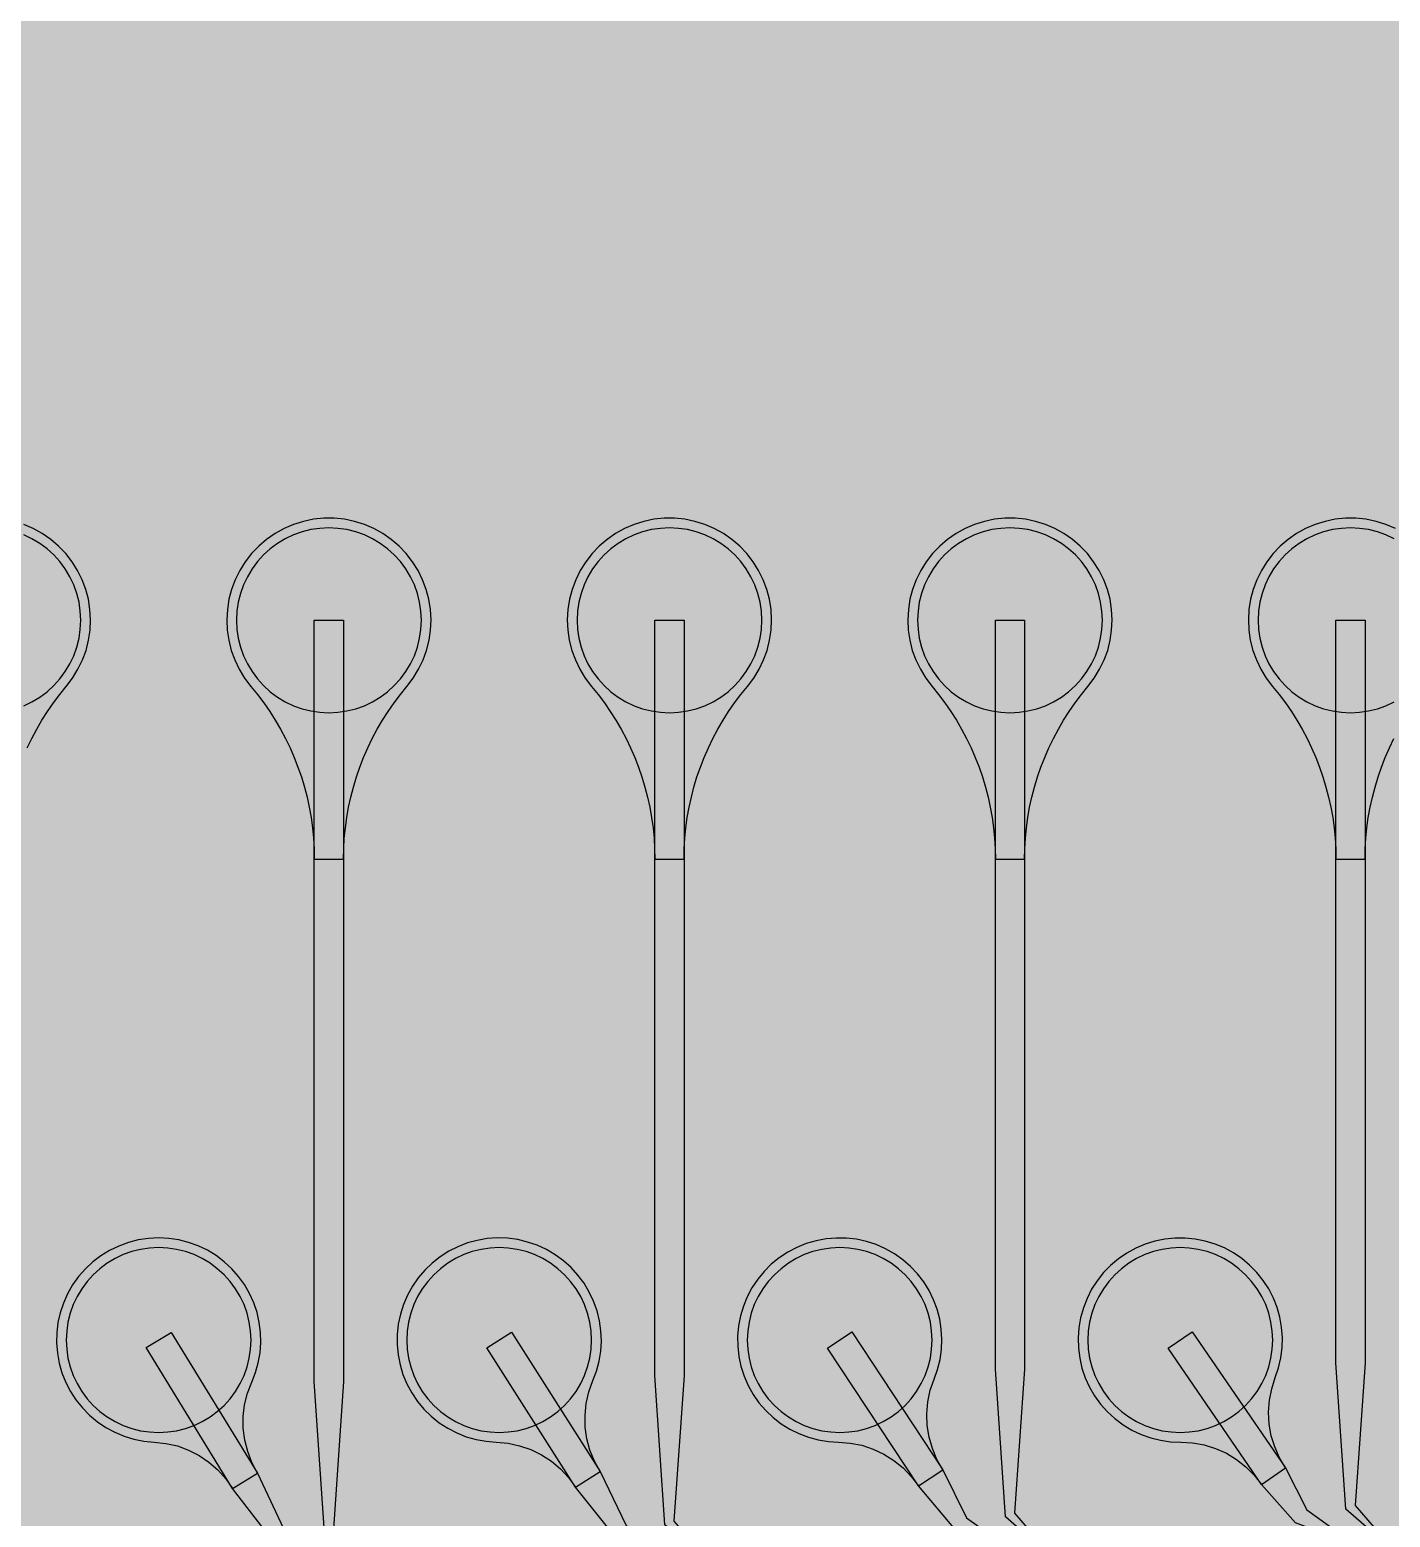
# Model space of a CAD drawing. Header units: metres. Extents: x -7231 to 10969, y -37556 to 1873.
# Drawn here: x 4474 to 5872, y -25853 to -24324 of the extents above; entities that cross this region are included whole.
import ezdxf

# ---------------------------------------------------------------- set-up
doc = ezdxf.new("R2010")
doc.units = ezdxf.units.M
for name, color, linetype in [('Metal1', 4, 'CONTINUOUS'), ('Metal2', 3, 'CONTINUOUS'), ('Polyimide', 7, 'CONTINUOUS'), ('Polyimide_Negative', 5, 'CONTINUOUS')]:
    doc.layers.add(name, color=color, linetype=linetype)

msp = doc.modelspace()

# ---------------------------------------------------------------- hatches: boundary and pattern name
at = {"layer": 'Polyimide'}
msp.add_hatch(color=7, dxfattribs=at).paths.add_polyline_path([(4065.7, -468), (4066.7, -502), (4068.5, -536), (4071.4, -570), (4075.5, -604), (4081, -638), (4088, -672), (4096.5, -706), (4106.6, -740), (4118.3, -774), (4131.6, -808), (4146.5, -842), (4162.9, -876), (4180.7, -910), (4199.8, -944), (4220.2, -978), (4241.7, -1012), (4264.2, -1046), (4287.5, -1080), (4311.5, -1114), (4336, -1148), (4360.9, -1182), (4385.9, -1216), (4410.9, -1250), (4435.7, -1284), (4460.2, -1318), (4484.2, -1352), (4507.5, -1385.9), (4530, -1419.9), (4551.5, -1453.9), (4571.9, -1487.9), (4591.1, -1521.9), (4608.9, -1555.9), (4625.3, -1589.9), (4640.1, -1623.9), (4653.4, -1657.9), (4665.1, -1691.9), (4675.2, -1725.9), (4683.7, -1759.9), (4690.7, -1793.9), (4696.2, -1827.9), (4700.3, -1861.9), (4703.2, -1895.9), (4705.1, -1929.9), (4706.1, -1963.9), (4706.4, -1997.9), (4706.5, -2031.9), (4706.5, -4793), (4710, -4838.4), (4720.2, -4882.7), (4737.1, -4925), (4760.1, -4964.2), (4788.9, -4999.5), (4822.6, -5030), (4860.5, -5055.1), (4901.8, -5074.2), (4901.8, -5074.2), (4970.7, -5105.2), (5034.7, -5145.3), (5092.8, -5193.5), (5143.8, -5249.2), (5186.9, -5311.2), (5221.2, -5378.4), (5246.2, -5449.7), (5261.4, -5523.7), (5266.5, -5599), (5261.4, -5674.3), (5246.2, -5748.3), (5221.2, -5819.6), (5186.9, -5886.8), (5143.8, -5948.8), (5092.8, -6004.5), (5034.7, -6052.7), (4970.7, -6092.8), (4901.8, -6123.8), (4860.5, -6142.9), (4822.6, -6168), (4788.9, -6198.5), (4760.1, -6233.8), (4737.1, -6273), (4720.2, -6315.3), (4710, -6359.6), (4706.5, -6405), (4706.5, -9221.5), (4710, -9266.9), (4720.2, -9311.2), (4737.1, -9353.5), (4760.1, -9392.7), (4788.9, -9428), (4822.6, -9458.5), (4860.5, -9483.6), (4901.8, -9502.7), (4970.7, -9533.7), (5034.7, -9573.8), (5092.8, -9622), (5143.8, -9677.7), (5186.9, -9739.7), (5221.2, -9806.9), (5246.2, -9878.2), (5261.4, -9952.2), (5266.5, -10027.5), (5261.4, -10102.8), (5246.2, -10176.8), (5221.2, -10248.1), (5186.9, -10315.3), (5143.8, -10377.3), (5092.8, -10433), (5034.7, -10481.2), (4970.7, -10521.3), (4901.8, -10552.3), (4860.5, -10571.4), (4822.6, -10596.5), (4788.9, -10627), (4760.1, -10662.3), (4737.1, -10701.5), (4720.2, -10743.8), (4710, -10788.1), (4706.5, -10833.5), (4706.5, -13650), (4710, -13695.4), (4720.2, -13739.7), (4737.1, -13782), (4760.1, -13821.2), (4788.9, -13856.5), (4822.6, -13887), (4860.5, -13912.1), (4901.8, -13931.2), (4970.7, -13962.2), (5034.7, -14002.2), (5092.8, -14050.5), (5143.8, -14106.2), (5186.9, -14168.2), (5221.2, -14235.4), (5246.2, -14306.7), (5261.4, -14380.7), (5266.5, -14456), (5261.4, -14531.3), (5246.2, -14605.3), (5221.2, -14676.5), (5186.9, -14743.8), (5143.8, -14805.8), (5092.8, -14861.5), (5034.7, -14909.7), (4970.7, -14949.8), (4901.8, -14980.8), (4860.5, -14999.9), (4822.6, -15025), (4788.9, -15055.5), (4760.1, -15090.8), (4737.1, -15130), (4720.2, -15172.3), (4710, -15216.6), (4706.5, -15262), (4706.5, -15456), (4720.9, -15750), (4764.1, -16041.3), (4835.7, -16326.8), (4934.9, -16604), (5060.7, -16870.2), (5212.1, -17122.7), (5387.5, -17359.2), (5585.2, -17577.3), (5803.3, -17775), (6039.8, -17950.4), (6292.3, -18101.8), (6558.4, -18227.6), (6835.6, -18326.8), (7121.2, -18398.3), (7412.4, -18441.5), (7706.5, -18456), (9969, -18456), (10047.4, -18459.8), (10125.1, -18471.4), (10201.2, -18490.4), (10275.2, -18516.9), (10346.1, -18550.5), (10413.5, -18590.8), (10476.5, -18637.6), (10534.7, -18690.3), (10587.4, -18748.5), (10634.2, -18811.5), (10674.5, -18878.9), (10708.1, -18949.8), (10734.6, -19023.8), (10753.6, -19099.9), (10765.2, -19177.6), (10769, -19256), (10769, -20895.8), (10730.2, -20951.4), (10694.6, -21009.1), (10662.2, -21068.6), (10633.2, -21129.9), (10607.6, -21192.7), (10585.5, -21256.7), (10566.9, -21322), (10552, -21388.1), (10540.8, -21455), (10533.4, -21522.3), (10529.6, -21590), (10529.6, -21657.8), (10533.4, -21725.5), (10540.8, -21792.9), (10552, -21859.7), (10566.9, -21925.9), (10585.5, -21991.1), (10607.6, -22055.2), (10633.2, -22117.9), (10662.2, -22179.2), (10694.6, -22238.7), (10730.2, -22296.4), (10769, -22352), (10769, -32454.2), (10728.7, -32510.5), (10691.7, -32568.9), (10658, -32629.3), (10627.8, -32691.6), (10601.2, -32755.4), (10578.2, -32820.7), (10558.9, -32887.1), (10543.4, -32954.5), (10531.8, -33022.7), (10524, -33091.4), (10520.1, -33160.5), (10520.1, -33229.7), (10524, -33298.8), (10531.8, -33367.5), (10543.4, -33435.7), (10558.9, -33503.1), (10578.2, -33569.5), (10601.2, -33634.8), (10627.8, -33698.6), (10658, -33760.8), (10691.7, -33821.3), (10728.7, -33879.7), (10769, -33936), (10769, -36556), (10765.2, -36634.4), (10753.6, -36712.1), (10734.6, -36788.2), (10708.1, -36862.1), (10674.5, -36933.1), (10634.2, -37000.5), (10587.4, -37063.5), (10534.7, -37121.7), (10476.5, -37174.4), (10413.5, -37221.2), (10346.1, -37261.5), (10275.2, -37295.1), (10201.2, -37321.6), (10125.1, -37340.6), (10047.4, -37352.1), (9969, -37356), (-6231, -37356), (-6309.4, -37352.1), (-6387.1, -37340.6), (-6463.2, -37321.6), (-6537.2, -37295.1), (-6608.1, -37261.5), (-6675.5, -37221.2), (-6738.5, -37174.4), (-6796.7, -37121.7), (-6849.4, -37063.5), (-6896.2, -37000.5), (-6936.5, -36933.1), (-6970.1, -36862.1), (-6996.6, -36788.2), (-7015.6, -36712.1), (-7027.2, -36634.4), (-7031, -36556), (-7031, -33936), (-6990.7, -33879.8), (-6953.7, -33821.3), (-6920, -33760.9), (-6889.8, -33698.6), (-6863.2, -33634.8), (-6840.2, -33569.5), (-6820.9, -33503.1), (-6805.4, -33435.7), (-6793.7, -33367.5), (-6785.9, -33298.8), (-6782, -33229.7), (-6782, -33160.5), (-6785.9, -33091.4), (-6793.7, -33022.7), (-6805.4, -32954.5), (-6820.9, -32887.1), (-6840.2, -32820.6), (-6863.2, -32755.4), (-6889.8, -32691.5), (-6920, -32629.3), (-6953.7, -32568.9), (-6990.7, -32510.4), (-7031, -32454.2), (-7031, -22364.8), (-6990.7, -22308.6), (-6953.7, -22250.1), (-6920, -22189.7), (-6889.8, -22127.5), (-6863.2, -22063.6), (-6840.2, -21998.4), (-6820.9, -21931.9), (-6805.4, -21864.5), (-6793.7, -21796.3), (-6785.9, -21727.6), (-6782, -21658.5), (-6782, -21589.3), (-6785.9, -21520.3), (-6793.7, -21451.5), (-6805.4, -21383.3), (-6820.9, -21315.9), (-6840.2, -21249.5), (-6863.2, -21184.2), (-6889.8, -21120.4), (-6920, -21058.1), (-6953.7, -20997.7), (-6990.7, -20939.3), (-7031, -20883), (-7031, -19256), (-7027.2, -19177.6), (-7015.6, -19099.9), (-6996.6, -19023.8), (-6970.1, -18949.8), (-6936.5, -18878.9), (-6896.2, -18811.5), (-6849.4, -18748.5), (-6796.7, -18690.3), (-6738.5, -18637.6), (-6675.5, -18590.8), (-6608.1, -18550.5), (-6537.2, -18516.9), (-6463.2, -18490.4), (-6387.1, -18471.4), (-6309.4, -18459.8), (-6231, -18456), (-3968.5, -18456), (-3674.4, -18441.5), (-3383.2, -18398.3), (-3097.6, -18326.8), (-2820.4, -18227.6), (-2554.3, -18101.8), (-2301.8, -17950.4), (-2065.3, -17775), (-1847.2, -17577.3), (-1649.5, -17359.2), (-1474.1, -17122.7), (-1322.7, -16870.2), (-1196.9, -16604), (-1097.7, -16326.8), (-1026.1, -16041.3), (-982.9, -15750), (-968.5, -15456), (-968.5, -15262), (-972, -15216.6), (-982.2, -15172.3), (-999.1, -15130), (-1022.1, -15090.8), (-1050.9, -15055.5), (-1084.6, -15025), (-1122.5, -14999.9), (-1163.8, -14980.8), (-1232.7, -14949.8), (-1296.7, -14909.7), (-1354.8, -14861.5), (-1405.8, -14805.8), (-1448.9, -14743.8), (-1483.2, -14676.5), (-1508.2, -14605.3), (-1523.4, -14531.3), (-1528.5, -14456), (-1523.4, -14380.7), (-1508.2, -14306.7), (-1483.2, -14235.4), (-1448.9, -14168.2), (-1405.8, -14106.2), (-1354.8, -14050.5), (-1296.7, -14002.2), (-1232.7, -13962.2), (-1163.8, -13931.2), (-1122.5, -13912.1), (-1084.6, -13887), (-1050.9, -13856.5), (-1022.1, -13821.2), (-999.1, -13782), (-982.2, -13739.7), (-972, -13695.4), (-968.5, -13650), (-968.5, -12309.6), (-972, -12264.3), (-982.2, -12219.9), (-999.1, -12177.7), (-1022.1, -12138.5), (-1050.9, -12103.2), (-1084.6, -12072.6), (-1122.5, -12047.5), (-1163.8, -12028.5), (-1232.7, -11997.4), (-1296.7, -11957.4), (-1354.8, -11909.1), (-1405.8, -11853.5), (-1448.9, -11791.5), (-1483.2, -11724.2), (-1508.2, -11653), (-1523.4, -11579), (-1528.5, -11503.7), (-1523.4, -11428.3), (-1508.2, -11354.4), (-1483.2, -11283.1), (-1448.9, -11215.9), (-1405.8, -11153.8), (-1354.8, -11098.2), (-1296.7, -11049.9), (-1232.7, -11009.9), (-1163.8, -10978.8), (-1122.5, -10959.8), (-1084.6, -10934.7), (-1050.9, -10904.1), (-1022.1, -10868.9), (-999.1, -10829.6), (-982.2, -10787.4), (-972, -10743), (-968.5, -10697.7), (-968.5, -9357.3), (-972, -9311.9), (-982.2, -9267.6), (-999.1, -9225.4), (-1022.1, -9186.1), (-1050.9, -9150.8), (-1084.6, -9120.3), (-1122.5, -9095.2), (-1163.8, -9076.2), (-1163.8, -9076.2), (-1232.7, -9045.1), (-1296.7, -9005.1), (-1354.8, -8956.8), (-1405.8, -8901.1), (-1448.9, -8839.1), (-1483.2, -8771.9), (-1508.2, -8700.6), (-1523.4, -8626.7), (-1528.5, -8551.3), (-1523.4, -8476), (-1508.2, -8402), (-1483.2, -8330.8), (-1448.9, -8263.5), (-1405.8, -8201.5), (-1354.8, -8145.9), (-1296.7, -8097.6), (-1232.7, -8057.6), (-1163.8, -8026.5), (-1163.8, -8026.5), (-1122.5, -8007.4), (-1084.6, -7982.4), (-1050.9, -7951.8), (-1022.1, -7916.5), (-999.1, -7877.3), (-982.2, -7835), (-972, -7790.7), (-968.5, -7745.4), (-968.5, -6405), (-972, -6359.6), (-982.2, -6315.3), (-999.1, -6273), (-1022.1, -6233.8), (-1050.9, -6198.5), (-1084.6, -6168), (-1122.5, -6142.9), (-1163.8, -6123.8), (-1163.8, -6123.8), (-1232.7, -6092.8), (-1296.7, -6052.7), (-1354.8, -6004.5), (-1405.8, -5948.8), (-1448.9, -5886.8), (-1483.2, -5819.6), (-1508.2, -5748.3), (-1523.4, -5674.3), (-1528.5, -5599), (-1523.4, -5523.7), (-1508.2, -5449.7), (-1483.2, -5378.4), (-1448.9, -5311.2), (-1405.8, -5249.2), (-1354.8, -5193.5), (-1296.7, -5145.3), (-1232.7, -5105.2), (-1163.8, -5074.2), (-1163.8, -5074.2), (-1122.5, -5055.1), (-1084.6, -5030), (-1050.9, -4999.5), (-1022.1, -4964.2), (-999.1, -4925), (-982.2, -4882.7), (-972, -4838.4), (-968.5, -4793), (-968.5, -2031.9), (-968.4, -1997.9), (-968.1, -1963.9), (-967.1, -1929.9), (-965.2, -1895.9), (-962.2, -1861.9), (-958, -1827.9), (-952.4, -1793.9), (-945.3, -1759.9), (-936.6, -1725.9), (-926.4, -1691.9), (-914.4, -1657.9), (-900.9, -1623.9), (-885.7, -1589.9), (-869.1, -1555.9), (-850.9, -1521.9), (-831.4, -1487.9), (-810.6, -1453.9), (-788.7, -1419.9), (-765.8, -1385.9), (-742.1, -1352), (-717.6, -1318), (-692.7, -1284), (-667.4, -1250), (-641.9, -1216), (-616.4, -1182), (-591.1, -1148), (-566.1, -1114), (-541.7, -1080), (-517.9, -1046), (-495, -1012), (-473.1, -978), (-452.4, -944), (-432.8, -910), (-414.7, -876), (-398, -842), (-382.9, -808), (-369.3, -774), (-357.4, -740), (-347.1, -706), (-338.4, -672), (-331.3, -638), (-325.7, -604), (-321.5, -570), (-318.6, -536), (-316.7, -502), (-315.7, -468), (-315.3, -434), (-315.2, -400), (-315.2, 401), (-315.2, 451), (-315.2, 1644), (-270.2, 1644), (-270, 1637.1), (-269.4, 1630.3), (-268.2, 1623.5), (-266.7, 1616.8), (-264.7, 1610.2), (-262.3, 1603.8), (-259.4, 1597.6), (-256.2, 1591.5), (-252.6, 1585.7), (-248.6, 1580.1), (-244.2, 1574.8), (-239.5, 1569.8), (-234.5, 1565.1), (-229.2, 1560.7), (-223.6, 1556.7), (-217.8, 1553.1), (-211.7, 1549.8), (-205.4, 1547), (-199, 1544.6), (-192.4, 1542.6), (-185.7, 1541), (-179, 1539.9), (-172.1, 1539.2), (-165.2, 1539), (-158.4, 1539.2), (-151.5, 1539.9), (-144.8, 1541), (-138.1, 1542.6), (-131.5, 1544.6), (-125.1, 1547), (-118.8, 1549.8), (-112.8, 1553.1), (-106.9, 1556.7), (-101.3, 1560.7), (-96, 1565.1), (-91, 1569.8), (-86.3, 1574.8), (-81.9, 1580.1), (-77.9, 1585.7), (-74.3, 1591.5), (-71.1, 1597.6), (-68.2, 1603.8), (-65.8, 1610.2), (-63.8, 1616.8), (-62.3, 1623.5), (-61.1, 1630.3), (-60.5, 1637.1), (-60.2, 1644), (1853, 1644), (1853, 1573), (3815.2, 1573), (3815.5, 1579.5), (3816.1, 1586.1), (3817.2, 1592.5), (3818.7, 1598.9), (3820.6, 1605.1), (3822.9, 1611.3), (3825.6, 1617.2), (3828.6, 1623), (3832.1, 1628.6), (3835.9, 1633.9), (3840.1, 1638.9), (3844.5, 1643.7), (3849.3, 1648.2), (3854.4, 1652.3), (3859.7, 1656.1), (3865.2, 1659.6), (3871, 1662.7), (3877, 1665.4), (3883.1, 1667.7), (3889.4, 1669.6), (3895.7, 1671.1), (3902.2, 1672.1), (3908.7, 1672.8), (3915.2, 1673), (3921.8, 1672.8), (3928.3, 1672.1), (3934.8, 1671.1), (3941.1, 1669.6), (3947.4, 1667.7), (3953.5, 1665.4), (3959.5, 1662.7), (3965.2, 1659.6), (3970.8, 1656.1), (3976.1, 1652.3), (3981.2, 1648.2), (3986, 1643.7), (3990.4, 1638.9), (3994.6, 1633.9), (3998.4, 1628.6), (4001.9, 1623), (4004.9, 1617.2), (4007.6, 1611.3), (4009.9, 1605.1), (4011.8, 1598.9), (4013.3, 1592.5), (4014.4, 1586.1), (4015, 1579.5), (4015.2, 1573), (4065.2, 1573), (4065.2, 451), (4065.2, 401), (4065.2, -400), (4065.3, -434), (4065.7, -468)])

# ---------------------------------------------------------------- linework, layer by layer
at = {"layer": 'Metal1'}
for points in [[(2712.8, -19211.9), (2712.8, -27130.3), (2741.7, -27159.2), (9378.8, -27159.2), (9407.8, -27130.3), (9407.8, -25903.7), (9378.8, -25874.7), (5860.8, -25874.7), (5826.8, -25844.9), (5816.5, -25694.5), (5816.5, -24931), (5846.5, -24931), (5846.5, -25694.5), (5836.2, -25841.1), (5862.2, -25871.2), (9380.2, -25871.2), (9411.3, -25902.3), (9411.3, -27131.7), (9380.2, -27162.7), (2740.3, -27162.7), (2709.2, -27131.7), (2709.2, -19211.9)], [(2720.8, -19211.9), (2720.8, -27122.3), (2749.7, -27151.2), (9370.8, -27151.2), (9399.8, -27122.3), (9399.8, -25911.7), (9370.8, -25882.7), (5510.8, -25882.7), (5476.8, -25852.9), (5466.5, -25700.9), (5466.5, -24931), (5496.5, -24931), (5496.5, -25700.9), (5486.2, -25849.1), (5512.2, -25879.2), (9372.2, -25879.2), (9403.2, -25910.3), (9403.2, -27123.7), (9372.2, -27154.8), (2748.3, -27154.8), (2717.2, -27123.7), (2717.2, -19211.9)], [(2728.8, -19211.9), (2728.8, -27114.3), (2757.7, -27143.2), (9362.8, -27143.2), (9391.8, -27114.3), (9391.8, -25919.7), (9362.8, -25890.8), (5160.8, -25890.8), (5126.9, -25860.9), (5116.5, -25707.3), (5116.5, -24931), (5146.5, -24931), (5146.5, -25707.3), (5136.1, -25857.1), (5162.2, -25887.2), (9364.2, -25887.2), (9395.3, -25918.3), (9395.3, -27115.7), (9364.2, -27146.7), (2756.3, -27146.7), (2725.2, -27115.7), (2725.2, -19211.9)], [(2736.8, -19211.9), (2736.8, -27106.3), (2765.7, -27135.2), (9354.8, -27135.2), (9383.8, -27106.3), (9383.8, -25927.7), (9354.8, -25898.8), (4810.8, -25898.8), (4776.9, -25868.9), (4766.5, -25713.7), (4766.5, -24931), (4796.5, -24931), (4796.5, -25713.7), (4786.1, -25865.1), (4812.2, -25895.2), (9356.2, -25895.2), (9387.2, -25926.3), (9387.2, -27107.7), (9356.2, -27138.7), (2764.3, -27138.7), (2733.2, -27107.7), (2733.2, -19211.9)], [(4471.5, -25062.1), (4476.1, -25052.4), (4481.2, -25042.9), (4486.6, -25033.6), (4492.3, -25024.6), (4498.4, -25015.8), (4504.9, -25007.2), (4511.6, -24998.9), (4518.1, -24990.4), (4523.6, -24981.4), (4528.2, -24971.8), (4531.9, -24961.9), (4534.5, -24951.6), (4536, -24941.1), (4536.5, -24930.5), (4535.9, -24919.9), (4534.3, -24909.4), (4531.6, -24899.2), (4527.8, -24889.3), (4523.1, -24879.8), (4517.5, -24870.8), (4511, -24862.4), (4503.7, -24854.7), (4495.6, -24847.8), (4486.9, -24841.8), (4477.6, -24836.7), (4467.9, -24832.5)], [(5877.6, -24836.7), (5867.9, -24832.5), (5857.7, -24829.3), (5847.4, -24827.2), (5836.8, -24826.1), (5826.2, -24826.1), (5815.6, -24827.2), (5805.3, -24829.3), (5795.1, -24832.5), (5785.4, -24836.7), (5776.1, -24841.8), (5767.4, -24847.8), (5759.3, -24854.7), (5752, -24862.4), (5745.5, -24870.8), (5739.9, -24879.8), (5735.2, -24889.3), (5731.4, -24899.2), (5728.7, -24909.4), (5727.1, -24919.9), (5726.5, -24930.5), (5727, -24941.1), (5728.5, -24951.6), (5731.1, -24961.9), (5734.8, -24971.8), (5739.4, -24981.4), (5744.9, -24990.4), (5751.4, -24998.9), (5758.1, -25007.2), (5764.6, -25015.8), (5770.7, -25024.6), (5776.4, -25033.6), (5781.8, -25042.9), (5786.9, -25052.4), (5791.5, -25062.1), (5795.8, -25071.9), (5799.7, -25081.9), (5803.2, -25092.1), (5806.3, -25102.4), (5809, -25112.7), (5811.3, -25123.2), (5813.2, -25133.8), (5814.6, -25144.4), (5815.7, -25155.1), (5816.3, -25165.8), (5816.5, -25176.6), (5846.5, -25176.6), (5846.5, -25176.6), (5846.7, -25165.8), (5847.3, -25155.1), (5848.4, -25144.4), (5849.8, -25133.8), (5851.7, -25123.2), (5854, -25112.7), (5856.7, -25102.4), (5859.8, -25092.1), (5863.3, -25081.9), (5867.2, -25071.9), (5871.5, -25062.1), (5876.1, -25052.4)]]:
    msp.add_lwpolyline(points, dxfattribs=at)
for points in [[(4796.5, -25176.6), (4796.7, -25165.8), (4797.3, -25155.1), (4798.4, -25144.4), (4799.8, -25133.8), (4801.7, -25123.2), (4804, -25112.7), (4806.7, -25102.4), (4809.8, -25092.1), (4813.3, -25081.9), (4817.2, -25071.9), (4821.5, -25062.1), (4826.1, -25052.4), (4831.2, -25042.9), (4836.6, -25033.6), (4842.3, -25024.6), (4848.4, -25015.8), (4854.9, -25007.2), (4861.6, -24998.9), (4868.1, -24990.4), (4873.6, -24981.4), (4878.2, -24971.8), (4881.9, -24961.9), (4884.5, -24951.6), (4886, -24941.1), (4886.5, -24930.5), (4885.9, -24919.9), (4884.3, -24909.4), (4881.6, -24899.2), (4877.8, -24889.3), (4873.1, -24879.8), (4867.5, -24870.8), (4861, -24862.4), (4853.7, -24854.7), (4845.6, -24847.8), (4836.9, -24841.8), (4827.6, -24836.7), (4817.9, -24832.5), (4807.7, -24829.3), (4797.4, -24827.2), (4786.8, -24826.1), (4776.2, -24826.1), (4765.6, -24827.2), (4755.3, -24829.3), (4745.1, -24832.5), (4735.4, -24836.7), (4726.1, -24841.8), (4717.4, -24847.8), (4709.3, -24854.7), (4702, -24862.4), (4695.5, -24870.8), (4689.9, -24879.8), (4685.2, -24889.3), (4681.4, -24899.2), (4678.7, -24909.4), (4677.1, -24919.9), (4676.5, -24930.5), (4677, -24941.1), (4678.5, -24951.6), (4681.1, -24961.9), (4684.8, -24971.8), (4689.4, -24981.4), (4694.9, -24990.4), (4701.4, -24998.9), (4708.1, -25007.2), (4714.6, -25015.8), (4720.7, -25024.6), (4726.4, -25033.6), (4731.8, -25042.9), (4736.9, -25052.4), (4741.5, -25062.1), (4745.8, -25071.9), (4749.7, -25081.9), (4753.2, -25092.1), (4756.3, -25102.4), (4759, -25112.7), (4761.3, -25123.2), (4763.2, -25133.8), (4764.6, -25144.4), (4765.7, -25155.1), (4766.3, -25165.8), (4766.5, -25176.6), (4796.5, -25176.6)], [(5146.5, -25176.6), (5146.7, -25165.8), (5147.3, -25155.1), (5148.4, -25144.4), (5149.8, -25133.8), (5151.7, -25123.2), (5154, -25112.7), (5156.7, -25102.4), (5159.8, -25092.1), (5163.3, -25081.9), (5167.2, -25071.9), (5171.5, -25062.1), (5176.1, -25052.4), (5181.2, -25042.9), (5186.6, -25033.6), (5192.3, -25024.6), (5198.4, -25015.8), (5204.9, -25007.2), (5211.6, -24998.9), (5218.1, -24990.4), (5223.6, -24981.4), (5228.2, -24971.8), (5231.9, -24961.9), (5234.5, -24951.6), (5236, -24941.1), (5236.5, -24930.5), (5235.9, -24919.9), (5234.3, -24909.4), (5231.6, -24899.2), (5227.8, -24889.3), (5223.1, -24879.8), (5217.5, -24870.8), (5211, -24862.4), (5203.7, -24854.7), (5195.6, -24847.8), (5186.9, -24841.8), (5177.6, -24836.7), (5167.9, -24832.5), (5157.7, -24829.3), (5147.4, -24827.2), (5136.8, -24826.1), (5126.2, -24826.1), (5115.6, -24827.2), (5105.3, -24829.3), (5095.1, -24832.5), (5085.4, -24836.7), (5076.1, -24841.8), (5067.4, -24847.8), (5059.3, -24854.7), (5052, -24862.4), (5045.5, -24870.8), (5039.9, -24879.8), (5035.2, -24889.3), (5031.4, -24899.2), (5028.7, -24909.4), (5027.1, -24919.9), (5026.5, -24930.5), (5027, -24941.1), (5028.5, -24951.6), (5031.1, -24961.9), (5034.8, -24971.8), (5039.4, -24981.4), (5044.9, -24990.4), (5051.4, -24998.9), (5058.1, -25007.2), (5064.6, -25015.8), (5070.7, -25024.6), (5076.4, -25033.6), (5081.8, -25042.9), (5086.9, -25052.4), (5091.5, -25062.1), (5095.8, -25071.9), (5099.7, -25081.9), (5103.2, -25092.1), (5106.3, -25102.4), (5109, -25112.7), (5111.3, -25123.2), (5113.2, -25133.8), (5114.6, -25144.4), (5115.7, -25155.1), (5116.3, -25165.8), (5116.5, -25176.6), (5146.5, -25176.6)], [(5496.5, -25176.6), (5496.7, -25165.8), (5497.3, -25155.1), (5498.4, -25144.4), (5499.8, -25133.8), (5501.7, -25123.2), (5504, -25112.7), (5506.7, -25102.4), (5509.8, -25092.1), (5513.3, -25081.9), (5517.2, -25071.9), (5521.5, -25062.1), (5526.1, -25052.4), (5531.2, -25042.9), (5536.6, -25033.6), (5542.3, -25024.6), (5548.4, -25015.8), (5554.9, -25007.2), (5561.6, -24998.9), (5568.1, -24990.4), (5573.6, -24981.4), (5578.2, -24971.8), (5581.9, -24961.9), (5584.5, -24951.6), (5586, -24941.1), (5586.5, -24930.5), (5585.9, -24919.9), (5584.3, -24909.4), (5581.6, -24899.2), (5577.8, -24889.3), (5573.1, -24879.8), (5567.5, -24870.8), (5561, -24862.4), (5553.7, -24854.7), (5545.6, -24847.8), (5536.9, -24841.8), (5527.6, -24836.7), (5517.9, -24832.5), (5507.7, -24829.3), (5497.4, -24827.2), (5486.8, -24826.1), (5476.2, -24826.1), (5465.6, -24827.2), (5455.3, -24829.3), (5445.1, -24832.5), (5435.4, -24836.7), (5426.1, -24841.8), (5417.4, -24847.8), (5409.3, -24854.7), (5402, -24862.4), (5395.5, -24870.8), (5389.9, -24879.8), (5385.2, -24889.3), (5381.4, -24899.2), (5378.7, -24909.4), (5377.1, -24919.9), (5376.5, -24930.5), (5377, -24941.1), (5378.5, -24951.6), (5381.1, -24961.9), (5384.8, -24971.8), (5389.4, -24981.4), (5394.9, -24990.4), (5401.4, -24998.9), (5408.1, -25007.2), (5414.6, -25015.8), (5420.7, -25024.6), (5426.4, -25033.6), (5431.8, -25042.9), (5436.9, -25052.4), (5441.5, -25062.1), (5445.8, -25071.9), (5449.7, -25081.9), (5453.2, -25092.1), (5456.3, -25102.4), (5459, -25112.7), (5461.3, -25123.2), (5463.2, -25133.8), (5464.6, -25144.4), (5465.7, -25155.1), (5466.3, -25165.8), (5466.5, -25176.6), (5496.5, -25176.6)]]:
    msp.add_lwpolyline(points, close=True, dxfattribs=at)
at = {"layer": 'Metal2'}
for points in [[(2716.8, -19211.9), (2716.8, -27126.3), (2745.7, -27155.2), (9374.8, -27155.2), (9403.8, -27126.3), (9403.8, -25907.7), (9374.8, -25878.8), (5827.3, -25878.8), (5774.9, -25858.8), (5740.1, -25819.5), (5644.1, -25679.5), (5668.9, -25662.5), (5764.8, -25802.5), (5786.6, -25845.7), (5828.1, -25875.2), (9376.2, -25875.2), (9407.2, -25906.3), (9407.2, -27127.7), (9376.2, -27158.7), (2744.3, -27158.7), (2713.2, -27127.7), (2713.2, -19211.9)], [(2724.8, -19211.9), (2724.8, -27118.3), (2753.7, -27147.2), (9366.8, -27147.2), (9395.8, -27118.3), (9395.8, -25915.7), (9366.8, -25886.7), (5477.3, -25886.7), (5425.5, -25866.2), (5387.4, -25820.9), (5294, -25679.3), (5319, -25662.7), (5412.5, -25804.4), (5436.9, -25853.8), (5478.2, -25883.2), (9368.2, -25883.2), (9399.2, -25914.3), (9399.2, -27119.7), (9368.2, -27150.7), (2752.3, -27150.7), (2721.2, -27119.7), (2721.2, -19211.9)], [(2732.8, -19211.9), (2732.8, -27110.3), (2761.7, -27139.2), (9358.8, -27139.2), (9387.8, -27110.3), (9387.8, -25923.7), (9358.8, -25894.7), (5127.3, -25894.7), (5076.1, -25873.5), (5034.9, -25822.2), (4943.8, -25679.1), (4969.2, -25662.9), (5060.2, -25806.1), (5087.1, -25861.8), (5128.2, -25891.2), (9360.2, -25891.2), (9391.2, -25922.3), (9391.2, -27111.7), (9360.2, -27142.8), (2760.3, -27142.8), (2729.2, -27111.7), (2729.2, -19211.9)], [(2740.8, -19211.9), (2740.8, -27102.3), (2769.7, -27131.2), (9350.8, -27131.2), (9379.8, -27102.3), (9379.8, -25931.7), (9350.8, -25902.8), (4777.3, -25902.8), (4726.7, -25881), (4682.5, -25823.5), (4593.7, -25678.8), (4619.3, -25663.2), (4708.1, -25807.8), (4737.3, -25869.9), (4778.2, -25899.2), (9352.2, -25899.2), (9383.2, -25930.3), (9383.2, -27103.7), (9352.2, -27134.7), (2768.3, -27134.7), (2737.2, -27103.7), (2737.2, -19211.9)]]:
    msp.add_lwpolyline(points, dxfattribs=at)
for points in [[(4708.1, -25807.8), (4702.3, -25797), (4698, -25785.7), (4695, -25773.8), (4693.5, -25761.7), (4693.5, -25749.6), (4694.9, -25737.5), (4697.8, -25725.6), (4702.2, -25714.3), (4706, -25704.5), (4708.9, -25694.4), (4710.7, -25684.1), (4711.5, -25673.6), (4711.2, -25663.2), (4709.9, -25652.8), (4707.6, -25642.6), (4704.2, -25632.6), (4699.9, -25623.1), (4694.7, -25614), (4688.6, -25605.5), (4681.6, -25597.6), (4673.9, -25590.5), (4665.6, -25584.2), (4656.6, -25578.7), (4647.2, -25574.2), (4637.3, -25570.6), (4627.2, -25568.1), (4616.8, -25566.5), (4606.3, -25566), (4595.9, -25566.5), (4585.5, -25568.1), (4575.4, -25570.7), (4565.5, -25574.3), (4556.1, -25578.9), (4547.2, -25584.4), (4538.8, -25590.7), (4531.2, -25597.9), (4524.2, -25605.7), (4518.1, -25614.3), (4512.9, -25623.4), (4508.7, -25632.9), (4505.3, -25642.9), (4503, -25653.1), (4501.8, -25663.5), (4501.5, -25674), (4502.4, -25684.4), (4504.2, -25694.7), (4507.1, -25704.8), (4511, -25714.5), (4515.8, -25723.8), (4521.5, -25732.6), (4528.1, -25740.8), (4535.4, -25748.3), (4543.5, -25755), (4552.1, -25760.8), (4561.4, -25765.8), (4571, -25769.8), (4581.1, -25772.9), (4591.4, -25774.9), (4601.8, -25775.9), (4613.9, -25777.2), (4625.8, -25779.9), (4637.2, -25784.1), (4648.1, -25789.6), (4658.2, -25796.5), (4667.4, -25804.4), (4675.5, -25813.5), (4682.5, -25823.5), (4708.1, -25807.8)], [(5060.2, -25806.1), (5054.3, -25795.5), (5049.8, -25784.2), (5046.6, -25772.4), (5044.9, -25760.4), (5044.7, -25748.2), (5046, -25736.1), (5048.7, -25724.2), (5052.9, -25712.7), (5056.5, -25702.9), (5059.2, -25692.8), (5060.9, -25682.4), (5061.5, -25672), (5061.1, -25661.5), (5059.6, -25651.1), (5057.1, -25641), (5053.6, -25631.1), (5049.1, -25621.6), (5043.8, -25612.6), (5037.5, -25604.2), (5030.4, -25596.5), (5022.6, -25589.5), (5014.2, -25583.3), (5005.2, -25578), (4995.6, -25573.6), (4985.7, -25570.2), (4975.5, -25567.7), (4965.1, -25566.4), (4954.7, -25566), (4944.2, -25566.7), (4933.9, -25568.5), (4923.8, -25571.2), (4914, -25575), (4904.6, -25579.7), (4895.8, -25585.3), (4887.6, -25591.8), (4880, -25599.1), (4873.2, -25607.1), (4867.3, -25615.7), (4862.2, -25624.8), (4858.1, -25634.5), (4854.9, -25644.5), (4852.8, -25654.7), (4851.7, -25665.2), (4851.6, -25675.6), (4852.6, -25686.1), (4854.6, -25696.3), (4857.6, -25706.4), (4861.7, -25716.1), (4866.6, -25725.3), (4872.5, -25734), (4879.2, -25742), (4886.6, -25749.4), (4894.8, -25756), (4903.6, -25761.7), (4912.9, -25766.5), (4922.6, -25770.4), (4932.7, -25773.3), (4943, -25775.1), (4953.5, -25776), (4965.6, -25777.1), (4977.5, -25779.6), (4989, -25783.6), (4999.9, -25789), (5010.2, -25795.6), (5019.5, -25803.5), (5027.8, -25812.4), (5034.9, -25822.2), (5060.2, -25806.1)], [(5412.5, -25804.4), (5406.4, -25793.8), (5401.7, -25782.6), (5398.3, -25770.9), (5396.4, -25758.9), (5396, -25746.7), (5397, -25734.5), (5399.6, -25722.6), (5403.5, -25711.1), (5407.1, -25701.2), (5409.6, -25691.1), (5411.1, -25680.7), (5411.5, -25670.2), (5410.9, -25659.8), (5409.3, -25649.4), (5406.6, -25639.3), (5402.9, -25629.5), (5398.3, -25620), (5392.8, -25611.2), (5386.4, -25602.8), (5379.2, -25595.2), (5371.3, -25588.4), (5362.7, -25582.3), (5353.6, -25577.2), (5344, -25572.9), (5334, -25569.7), (5323.8, -25567.4), (5313.4, -25566.2), (5302.9, -25566.1), (5292.5, -25566.9), (5282.2, -25568.9), (5272.1, -25571.8), (5262.4, -25575.7), (5253.1, -25580.6), (5244.4, -25586.4), (5236.2, -25593), (5228.8, -25600.4), (5222.2, -25608.5), (5216.3, -25617.2), (5211.4, -25626.4), (5207.5, -25636.1), (5204.5, -25646.2), (5202.5, -25656.5), (5201.6, -25666.9), (5201.7, -25677.4), (5202.9, -25687.8), (5205, -25698), (5208.2, -25708), (5212.4, -25717.6), (5217.5, -25726.8), (5223.5, -25735.4), (5230.4, -25743.3), (5238, -25750.5), (5246.2, -25757), (5255.1, -25762.6), (5264.5, -25767.2), (5274.3, -25770.9), (5284.4, -25773.6), (5294.8, -25775.3), (5305.2, -25776), (5317.4, -25776.9), (5329.3, -25779.2), (5340.9, -25783), (5351.9, -25788.2), (5362.2, -25794.7), (5371.7, -25802.4), (5380.1, -25811.2), (5387.4, -25820.9), (5412.5, -25804.4)], [(5764.8, -25802.5), (5758.6, -25792), (5753.6, -25780.9), (5750.1, -25769.3), (5747.9, -25757.3), (5747.3, -25745.1), (5748.2, -25732.9), (5750.5, -25721), (5754.2, -25709.4), (5757.6, -25699.5), (5759.9, -25689.2), (5761.2, -25678.8), (5761.5, -25668.4), (5760.7, -25657.9), (5758.9, -25647.6), (5756, -25637.5), (5752.2, -25627.8), (5747.4, -25618.4), (5741.7, -25609.6), (5735.2, -25601.5), (5727.8, -25594), (5719.8, -25587.2), (5711.1, -25581.3), (5701.9, -25576.3), (5692.3, -25572.3), (5682.2, -25569.2), (5672, -25567.1), (5661.5, -25566.1), (5651.1, -25566.1), (5640.6, -25567.2), (5630.4, -25569.3), (5620.4, -25572.4), (5610.7, -25576.5), (5601.5, -25581.5), (5592.9, -25587.5), (5584.9, -25594.2), (5577.6, -25601.7), (5571.1, -25610), (5565.4, -25618.8), (5560.7, -25628.1), (5556.9, -25637.9), (5554.1, -25648), (5552.3, -25658.3), (5551.5, -25668.8), (5551.8, -25679.2), (5553.2, -25689.6), (5555.5, -25699.8), (5558.9, -25709.8), (5563.3, -25719.3), (5568.5, -25728.3), (5574.7, -25736.8), (5581.7, -25744.7), (5589.4, -25751.7), (5597.8, -25758), (5606.7, -25763.5), (5616.2, -25768), (5626.1, -25771.5), (5636.2, -25774), (5646.6, -25775.5), (5657.1, -25776), (5669.2, -25776.7), (5681.2, -25778.8), (5692.9, -25782.4), (5704, -25787.4), (5714.4, -25793.7), (5724, -25801.2), (5732.6, -25809.8), (5740.1, -25819.5), (5764.8, -25802.5)]]:
    msp.add_lwpolyline(points, close=True, dxfattribs=at)
at = {"layer": 'Polyimide_Negative'}
for points in [[(4876.5, -24931), (4876, -24921.7), (4874.7, -24912.5), (4872.4, -24903.4), (4869.3, -24894.6), (4865.3, -24886.2), (4860.5, -24878.2), (4854.9, -24870.7), (4848.7, -24863.8), (4841.8, -24857.6), (4834.3, -24852), (4826.3, -24847.2), (4817.9, -24843.2), (4809.1, -24840.1), (4800, -24837.8), (4790.8, -24836.5), (4781.5, -24836), (4772.2, -24836.5), (4763, -24837.8), (4753.9, -24840.1), (4745.1, -24843.2), (4736.7, -24847.2), (4728.7, -24852), (4721.2, -24857.6), (4714.3, -24863.8), (4708.1, -24870.7), (4702.5, -24878.2), (4697.7, -24886.2), (4693.7, -24894.6), (4690.6, -24903.4), (4688.3, -24912.5), (4687, -24921.7), (4686.5, -24931), (4687, -24940.3), (4688.3, -24949.5), (4690.6, -24958.6), (4693.7, -24967.4), (4697.7, -24975.8), (4702.5, -24983.8), (4708.1, -24991.3), (4714.3, -24998.2), (4721.2, -25004.4), (4728.7, -25010), (4736.7, -25014.8), (4745.1, -25018.8), (4753.9, -25021.9), (4763, -25024.2), (4772.2, -25025.5), (4781.5, -25026), (4790.8, -25025.5), (4800, -25024.2), (4809.1, -25021.9), (4817.9, -25018.8), (4826.3, -25014.8), (4834.3, -25010), (4841.8, -25004.4), (4848.7, -24998.2), (4854.9, -24991.3), (4860.5, -24983.8), (4865.3, -24975.8), (4869.3, -24967.4), (4872.4, -24958.6), (4874.7, -24949.5), (4876, -24940.3), (4876.5, -24931)], [(5226.5, -24931), (5226, -24921.7), (5224.7, -24912.5), (5222.4, -24903.4), (5219.3, -24894.6), (5215.3, -24886.2), (5210.5, -24878.2), (5204.9, -24870.7), (5198.7, -24863.8), (5191.8, -24857.6), (5184.3, -24852), (5176.3, -24847.2), (5167.9, -24843.2), (5159.1, -24840.1), (5150, -24837.8), (5140.8, -24836.5), (5131.5, -24836), (5122.2, -24836.5), (5113, -24837.8), (5103.9, -24840.1), (5095.1, -24843.2), (5086.7, -24847.2), (5078.7, -24852), (5071.2, -24857.6), (5064.3, -24863.8), (5058.1, -24870.7), (5052.5, -24878.2), (5047.7, -24886.2), (5043.7, -24894.6), (5040.6, -24903.4), (5038.3, -24912.5), (5037, -24921.7), (5036.5, -24931), (5037, -24940.3), (5038.3, -24949.5), (5040.6, -24958.6), (5043.7, -24967.4), (5047.7, -24975.8), (5052.5, -24983.8), (5058.1, -24991.3), (5064.3, -24998.2), (5071.2, -25004.4), (5078.7, -25010), (5086.7, -25014.8), (5095.1, -25018.8), (5103.9, -25021.9), (5113, -25024.2), (5122.2, -25025.5), (5131.5, -25026), (5140.8, -25025.5), (5150, -25024.2), (5159.1, -25021.9), (5167.9, -25018.8), (5176.3, -25014.8), (5184.3, -25010), (5191.8, -25004.4), (5198.7, -24998.2), (5204.9, -24991.3), (5210.5, -24983.8), (5215.3, -24975.8), (5219.3, -24967.4), (5222.4, -24958.6), (5224.7, -24949.5), (5226, -24940.3), (5226.5, -24931)], [(5576.5, -24931), (5576, -24921.7), (5574.7, -24912.5), (5572.4, -24903.4), (5569.3, -24894.6), (5565.3, -24886.2), (5560.5, -24878.2), (5554.9, -24870.7), (5548.7, -24863.8), (5541.8, -24857.6), (5534.3, -24852), (5526.3, -24847.2), (5517.9, -24843.2), (5509.1, -24840.1), (5500, -24837.8), (5490.8, -24836.5), (5481.5, -24836), (5472.2, -24836.5), (5463, -24837.8), (5453.9, -24840.1), (5445.1, -24843.2), (5436.7, -24847.2), (5428.7, -24852), (5421.2, -24857.6), (5414.3, -24863.8), (5408.1, -24870.7), (5402.5, -24878.2), (5397.7, -24886.2), (5393.7, -24894.6), (5390.6, -24903.4), (5388.3, -24912.5), (5387, -24921.7), (5386.5, -24931), (5387, -24940.3), (5388.3, -24949.5), (5390.6, -24958.6), (5393.7, -24967.4), (5397.7, -24975.8), (5402.5, -24983.8), (5408.1, -24991.3), (5414.3, -24998.2), (5421.2, -25004.4), (5428.7, -25010), (5436.7, -25014.8), (5445.1, -25018.8), (5453.9, -25021.9), (5463, -25024.2), (5472.2, -25025.5), (5481.5, -25026), (5490.8, -25025.5), (5500, -25024.2), (5509.1, -25021.9), (5517.9, -25018.8), (5526.3, -25014.8), (5534.3, -25010), (5541.8, -25004.4), (5548.7, -24998.2), (5554.9, -24991.3), (5560.5, -24983.8), (5565.3, -24975.8), (5569.3, -24967.4), (5572.4, -24958.6), (5574.7, -24949.5), (5576, -24940.3), (5576.5, -24931)], [(4701.5, -25671), (4701, -25661.7), (4699.7, -25652.5), (4697.4, -25643.4), (4694.3, -25634.6), (4690.3, -25626.2), (4685.5, -25618.2), (4679.9, -25610.7), (4673.7, -25603.8), (4666.8, -25597.6), (4659.3, -25592), (4651.3, -25587.2), (4642.9, -25583.2), (4634.1, -25580.1), (4625, -25577.8), (4615.8, -25576.5), (4606.5, -25576), (4597.2, -25576.5), (4588, -25577.8), (4578.9, -25580.1), (4570.1, -25583.2), (4561.7, -25587.2), (4553.7, -25592), (4546.2, -25597.6), (4539.3, -25603.8), (4533.1, -25610.7), (4527.5, -25618.2), (4522.7, -25626.2), (4518.7, -25634.6), (4515.6, -25643.4), (4513.3, -25652.5), (4512, -25661.7), (4511.5, -25671), (4512, -25680.3), (4513.3, -25689.5), (4515.6, -25698.6), (4518.7, -25707.4), (4522.7, -25715.8), (4527.5, -25723.8), (4533.1, -25731.3), (4539.3, -25738.2), (4546.2, -25744.4), (4553.7, -25750), (4561.7, -25754.8), (4570.1, -25758.8), (4578.9, -25761.9), (4588, -25764.2), (4597.2, -25765.5), (4606.5, -25766), (4615.8, -25765.5), (4625, -25764.2), (4634.1, -25761.9), (4642.9, -25758.8), (4651.3, -25754.8), (4659.3, -25750), (4666.8, -25744.4), (4673.7, -25738.2), (4679.9, -25731.3), (4685.5, -25723.8), (4690.3, -25715.8), (4694.3, -25707.4), (4697.4, -25698.6), (4699.7, -25689.5), (4701, -25680.3), (4701.5, -25671)], [(5051.5, -25671), (5051, -25661.7), (5049.7, -25652.5), (5047.4, -25643.4), (5044.3, -25634.6), (5040.3, -25626.2), (5035.5, -25618.2), (5029.9, -25610.7), (5023.7, -25603.8), (5016.8, -25597.6), (5009.3, -25592), (5001.3, -25587.2), (4992.9, -25583.2), (4984.1, -25580.1), (4975, -25577.8), (4965.8, -25576.5), (4956.5, -25576), (4947.2, -25576.5), (4938, -25577.8), (4928.9, -25580.1), (4920.1, -25583.2), (4911.7, -25587.2), (4903.7, -25592), (4896.2, -25597.6), (4889.3, -25603.8), (4883.1, -25610.7), (4877.5, -25618.2), (4872.7, -25626.2), (4868.7, -25634.6), (4865.6, -25643.4), (4863.3, -25652.5), (4862, -25661.7), (4861.5, -25671), (4862, -25680.3), (4863.3, -25689.5), (4865.6, -25698.6), (4868.7, -25707.4), (4872.7, -25715.8), (4877.5, -25723.8), (4883.1, -25731.3), (4889.3, -25738.2), (4896.2, -25744.4), (4903.7, -25750), (4911.7, -25754.8), (4920.1, -25758.8), (4928.9, -25761.9), (4938, -25764.2), (4947.2, -25765.5), (4956.5, -25766), (4965.8, -25765.5), (4975, -25764.2), (4984.1, -25761.9), (4992.9, -25758.8), (5001.3, -25754.8), (5009.3, -25750), (5016.8, -25744.4), (5023.7, -25738.2), (5029.9, -25731.3), (5035.5, -25723.8), (5040.3, -25715.8), (5044.3, -25707.4), (5047.4, -25698.6), (5049.7, -25689.5), (5051, -25680.3), (5051.5, -25671)], [(5401.5, -25671), (5401, -25661.7), (5399.7, -25652.5), (5397.4, -25643.4), (5394.3, -25634.6), (5390.3, -25626.2), (5385.5, -25618.2), (5379.9, -25610.7), (5373.7, -25603.8), (5366.8, -25597.6), (5359.3, -25592), (5351.3, -25587.2), (5342.9, -25583.2), (5334.1, -25580.1), (5325, -25577.8), (5315.8, -25576.5), (5306.5, -25576), (5297.2, -25576.5), (5288, -25577.8), (5278.9, -25580.1), (5270.1, -25583.2), (5261.7, -25587.2), (5253.7, -25592), (5246.2, -25597.6), (5239.3, -25603.8), (5233.1, -25610.7), (5227.5, -25618.2), (5222.7, -25626.2), (5218.7, -25634.6), (5215.6, -25643.4), (5213.3, -25652.5), (5212, -25661.7), (5211.5, -25671), (5212, -25680.3), (5213.3, -25689.5), (5215.6, -25698.6), (5218.7, -25707.4), (5222.7, -25715.8), (5227.5, -25723.8), (5233.1, -25731.3), (5239.3, -25738.2), (5246.2, -25744.4), (5253.7, -25750), (5261.7, -25754.8), (5270.1, -25758.8), (5278.9, -25761.9), (5288, -25764.2), (5297.2, -25765.5), (5306.5, -25766), (5315.8, -25765.5), (5325, -25764.2), (5334.1, -25761.9), (5342.9, -25758.8), (5351.3, -25754.8), (5359.3, -25750), (5366.8, -25744.4), (5373.7, -25738.2), (5379.9, -25731.3), (5385.5, -25723.8), (5390.3, -25715.8), (5394.3, -25707.4), (5397.4, -25698.6), (5399.7, -25689.5), (5401, -25680.3), (5401.5, -25671)], [(5751.5, -25671), (5751, -25661.7), (5749.7, -25652.5), (5747.4, -25643.4), (5744.3, -25634.6), (5740.3, -25626.2), (5735.5, -25618.2), (5729.9, -25610.7), (5723.7, -25603.8), (5716.8, -25597.6), (5709.3, -25592), (5701.3, -25587.2), (5692.9, -25583.2), (5684.1, -25580.1), (5675, -25577.8), (5665.8, -25576.5), (5656.5, -25576), (5647.2, -25576.5), (5638, -25577.8), (5628.9, -25580.1), (5620.1, -25583.2), (5611.7, -25587.2), (5603.7, -25592), (5596.2, -25597.6), (5589.3, -25603.8), (5583.1, -25610.7), (5577.5, -25618.2), (5572.7, -25626.2), (5568.7, -25634.6), (5565.6, -25643.4), (5563.3, -25652.5), (5562, -25661.7), (5561.5, -25671), (5562, -25680.3), (5563.3, -25689.5), (5565.6, -25698.6), (5568.7, -25707.4), (5572.7, -25715.8), (5577.5, -25723.8), (5583.1, -25731.3), (5589.3, -25738.2), (5596.2, -25744.4), (5603.7, -25750), (5611.7, -25754.8), (5620.1, -25758.8), (5628.9, -25761.9), (5638, -25764.2), (5647.2, -25765.5), (5656.5, -25766), (5665.8, -25765.5), (5675, -25764.2), (5684.1, -25761.9), (5692.9, -25758.8), (5701.3, -25754.8), (5709.3, -25750), (5716.8, -25744.4), (5723.7, -25738.2), (5729.9, -25731.3), (5735.5, -25723.8), (5740.3, -25715.8), (5744.3, -25707.4), (5747.4, -25698.6), (5749.7, -25689.5), (5751, -25680.3), (5751.5, -25671)]]:
    msp.add_lwpolyline(points, close=True, dxfattribs=at)
for points in [[(5876.3, -24847.2), (5867.9, -24843.2), (5859.1, -24840.1), (5850, -24837.8), (5840.8, -24836.5), (5831.5, -24836), (5822.2, -24836.5), (5813, -24837.8), (5803.9, -24840.1), (5795.1, -24843.2), (5786.7, -24847.2), (5778.7, -24852), (5771.2, -24857.6), (5764.3, -24863.8), (5758.1, -24870.7), (5752.5, -24878.2), (5747.7, -24886.2), (5743.7, -24894.6), (5740.6, -24903.4), (5738.3, -24912.5), (5737, -24921.7), (5736.5, -24931), (5737, -24940.3), (5738.3, -24949.5), (5740.6, -24958.6), (5743.7, -24967.4), (5747.7, -24975.8), (5752.5, -24983.8), (5758.1, -24991.3), (5764.3, -24998.2), (5771.2, -25004.4), (5778.7, -25010), (5786.7, -25014.8), (5795.1, -25018.8), (5803.9, -25021.9), (5813, -25024.2), (5822.2, -25025.5), (5831.5, -25026), (5840.8, -25025.5), (5850, -25024.2), (5859.1, -25021.9), (5867.9, -25018.8), (5876.3, -25014.8)], [(4467.9, -25018.8), (4476.3, -25014.8), (4484.3, -25010), (4491.8, -25004.4), (4498.7, -24998.2), (4504.9, -24991.3), (4510.5, -24983.8), (4515.3, -24975.8), (4519.3, -24967.4), (4522.4, -24958.6), (4524.7, -24949.5), (4526, -24940.3), (4526.5, -24931), (4526.5, -24931), (4526, -24921.7), (4524.7, -24912.5), (4522.4, -24903.4), (4519.3, -24894.6), (4515.3, -24886.2), (4510.5, -24878.2), (4504.9, -24870.7), (4498.7, -24863.8), (4491.8, -24857.6), (4484.3, -24852), (4476.3, -24847.2), (4467.9, -24843.2)]]:
    msp.add_lwpolyline(points, dxfattribs=at)

doc.saveas('drawing.dxf')
